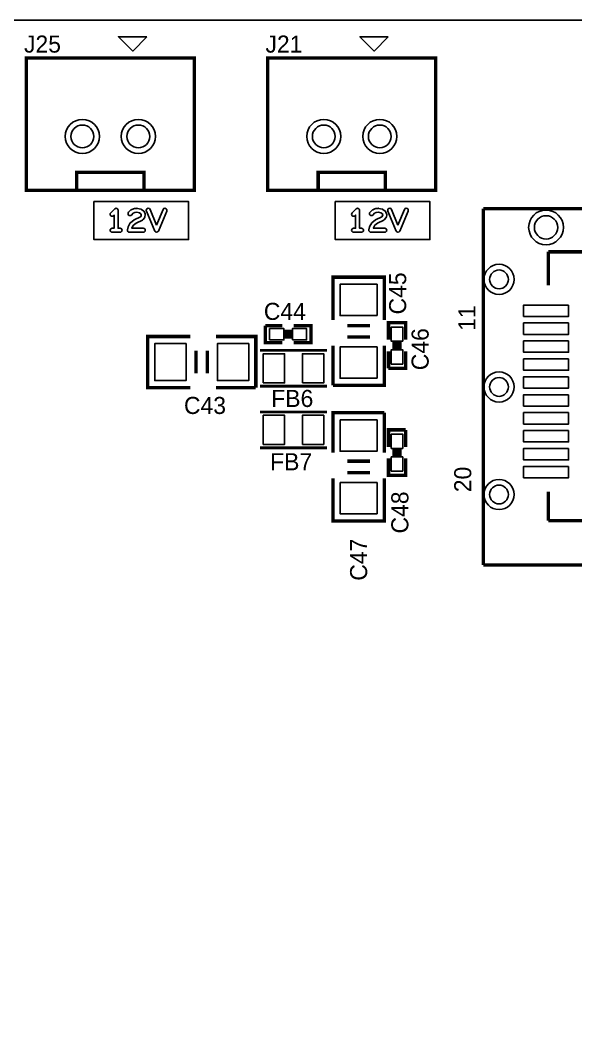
# Model space of a CAD drawing. Extents: x 0 to 260, y 0 to 180.
# Drawn here: x 190.01 to 214.82, y 135.68 to 180.34 of the extents above; entities that cross this region are included whole.
import ezdxf

# ---------------------------------------------------------------- set-up
doc = ezdxf.new("R2010")
doc.units = 0
for name, color, linetype in [('BG_DRILLHOLE', 193, 'CONTINUOUS'), ('BG_OUTLINE', 253, 'CONTINUOUS'), ('BG_SILKSCREEN_TOP', 6, 'CONTINUOUS'), ('PG_SILKSCREEN_TOP', 254, 'CONTINUOUS'), ('PIN_TOP', 96, 'CONTINUOUS'), ('RD_SILKSCREEN_TOP', 85, 'CONTINUOUS')]:
    doc.layers.add(name, color=color, linetype=linetype)

msp = doc.modelspace()

# ---------------------------------------------------------------- linework, layer by layer
at = {"layer": 'BG_DRILLHOLE'}
for points in [[(193.303398, 175.146208, 1), (192.287398, 175.146208, 1)], [(195.802758, 175.146208, 1), (194.786758, 175.146208, 1)], [(204.07757, 175.146208, 1), (203.06157, 175.146208, 1)], [(206.57693, 175.146208, 1), (205.56093, 175.146208, 1)], [(214.008462, 171.087034, 1), (212.967062, 171.087034, 1)], [(211.808822, 168.768014, 1), (210.970622, 168.768014, 1)], [(211.808822, 163.967414, 1), (210.970622, 163.967414, 1)], [(211.808822, 159.166814, 1), (210.970622, 159.166814, 1)]]:
    msp.add_lwpolyline(points, format="xyb", close=True, dxfattribs=at)
at = {"layer": 'BG_OUTLINE'}
msp.add_lwpolyline([(0, 180.34), (254, 180.34), (254, 0), (0, 0)], close=True, dxfattribs=at)
at = {"layer": 'BG_SILKSCREEN_TOP'}
for points in [[(193.308224, 172.23867), (197.534784, 172.23867), (197.534784, 170.54195), (193.308224, 170.54195)], [(204.082396, 172.23867), (208.308956, 172.23867), (208.308956, 170.54195), (204.082396, 170.54195)]]:
    msp.add_lwpolyline(points, close=True, dxfattribs=at)
for points in [[(194.06235, 171.733972), (194.24015, 171.911772, -0.198914), (194.302888, 171.937934, -0.414214), (194.391788, 171.849034), (194.391788, 171.048934), (194.480688, 171.048934, -1), (194.480688, 170.871134), (194.125088, 170.871134, -1), (194.125088, 171.048934), (194.213988, 171.048934), (194.213988, 171.634404), (194.187826, 171.608496, -0.198914), (194.125088, 171.582334, -0.414214), (194.036188, 171.671234, -0.198914)], [(195.104766, 171.92244), (195.223384, 171.937172, -0.030834), (195.234306, 171.937934, -0.04967), (195.251832, 171.936156), (195.399914, 171.906438, -0.105478), (195.43395, 171.891706), (195.537582, 171.817792, -0.158614), (195.570348, 171.773596), (195.600066, 171.684696, -0.080555), (195.604638, 171.656502, -0.040959), (195.603368, 171.642024), (195.588636, 171.553124, -0.128769), (195.570348, 171.511976), (195.510912, 171.437808, -0.107872), (195.481448, 171.413932), (195.193158, 171.269914), (195.079874, 171.181522), (195.006722, 171.059856), (195.004436, 171.048934), (195.515738, 171.048934, -1), (195.515738, 170.871134), (194.893438, 170.871134, -0.414214), (194.804538, 170.960034, -0.054723), (194.80657, 170.979338), (194.836288, 171.112688, -0.080613), (194.846956, 171.139104), (194.935856, 171.287186, -0.092394), (194.957446, 171.31157), (195.090796, 171.415456, -0.049259), (195.105528, 171.424854), (195.38442, 171.5643), (195.417186, 171.60494), (195.424298, 171.649136), (195.410836, 171.689776), (195.34632, 171.736004), (195.231004, 171.759118), (195.139056, 171.747688), (195.062856, 171.714922), (194.985894, 171.638214, -0.198914), (194.923156, 171.612052, -0.414214), (194.834256, 171.700952, -0.198914), (194.860418, 171.76369), (194.949318, 171.85259, -0.09542), (194.977004, 171.87164), (195.080636, 171.91609, -0.07052)], [(196.106288, 171.191174), (196.394578, 171.883324, -0.302386), (196.47662, 171.937934, -0.414214), (196.56552, 171.849034, -0.09902), (196.558662, 171.814744), (196.18833, 170.925744, -0.302386), (196.106288, 170.871134, -0.302386), (196.024246, 170.925744), (195.653914, 171.814744, -0.09902), (195.647056, 171.849034, -0.414214), (195.735956, 171.937934, -0.302386), (195.817998, 171.883324)], [(204.836522, 171.733972), (205.014322, 171.911772, -0.198914), (205.07706, 171.937934, -0.414214), (205.16596, 171.849034), (205.16596, 171.048934), (205.25486, 171.048934, -1), (205.25486, 170.871134), (204.89926, 170.871134, -1), (204.89926, 171.048934), (204.98816, 171.048934), (204.98816, 171.634404), (204.961998, 171.608496, -0.198914), (204.89926, 171.582334, -0.414214), (204.81036, 171.671234, -0.198914)], [(205.878938, 171.92244), (205.997556, 171.937172, -0.030834), (206.008478, 171.937934, -0.04967), (206.026004, 171.936156), (206.174086, 171.906438, -0.105478), (206.208122, 171.891706), (206.311754, 171.817792, -0.158614), (206.34452, 171.773596), (206.374238, 171.684696, -0.080555), (206.37881, 171.656502, -0.040959), (206.37754, 171.642024), (206.362808, 171.553124, -0.128769), (206.34452, 171.511976), (206.285084, 171.437808, -0.107872), (206.25562, 171.413932), (205.96733, 171.269914), (205.854046, 171.181522), (205.780894, 171.059856), (205.778608, 171.048934), (206.28991, 171.048934, -1), (206.28991, 170.871134), (205.66761, 170.871134, -0.414214), (205.57871, 170.960034, -0.054723), (205.580742, 170.979338), (205.61046, 171.112688, -0.080613), (205.621128, 171.139104), (205.710028, 171.287186, -0.092394), (205.731618, 171.31157), (205.864968, 171.415456, -0.049259), (205.8797, 171.424854), (206.158592, 171.5643), (206.191358, 171.60494), (206.19847, 171.649136), (206.185008, 171.689776), (206.120492, 171.736004), (206.005176, 171.759118), (205.913228, 171.747688), (205.837028, 171.714922), (205.760066, 171.638214, -0.198914), (205.697328, 171.612052, -0.414214), (205.608428, 171.700952, -0.198914), (205.63459, 171.76369), (205.72349, 171.85259, -0.09542), (205.751176, 171.87164), (205.854808, 171.91609, -0.07052)], [(206.88046, 171.191174), (207.16875, 171.883324, -0.302386), (207.250792, 171.937934, -0.414214), (207.339692, 171.849034, -0.09902), (207.332834, 171.814744), (206.962502, 170.925744, -0.302386), (206.88046, 170.871134, -0.302386), (206.798418, 170.925744), (206.428086, 171.814744, -0.09902), (206.421228, 171.849034, -0.414214), (206.510128, 171.937934, -0.302386), (206.59217, 171.883324)]]:
    msp.add_lwpolyline(points, format="xyb", close=True, dxfattribs=at)
at = {"layer": 'PG_SILKSCREEN_TOP'}
for points in [[(195.675758, 179.591208), (194.405758, 179.591208), (195.040758, 178.956208)], [(206.44993, 179.591208), (205.17993, 179.591208), (205.81493, 178.956208)]]:
    msp.add_lwpolyline(points, close=True, dxfattribs=at)
for points, const_width in [([(190.296038, 178.646328), (197.794118, 178.646328), (197.794118, 172.745908), (190.296038, 172.745908), (190.296038, 178.646328)], 0.1524), ([(201.07021, 178.646328), (208.56829, 178.646328), (208.56829, 172.745908), (201.07021, 172.745908), (201.07021, 178.646328)], 0.1524), ([(192.543938, 172.745908), (192.543938, 173.546008), (195.546218, 173.546008), (195.546218, 172.745908)], 0.1524), ([(203.31811, 172.745908), (203.31811, 173.546008), (206.32039, 173.546008), (206.32039, 172.745908)], 0.1524), ([(210.688682, 171.917614), (259.687822, 171.917614)], 0.1524), ([(210.688682, 156.017214), (210.688682, 171.917614)], 0.1524), ([(213.589362, 169.997374), (213.589362, 168.498774)], 0.1524), ([(221.587822, 169.997374), (213.589362, 169.997374)], 0.1524), ([(203.981304, 166.95928), (203.981304, 168.86428), (206.267304, 168.86428), (206.267304, 166.95928)], 0.1524), ([(201.724768, 165.940232), (200.962768, 165.940232), (200.962768, 166.702232)], 0.1524), ([(200.962768, 166.702232), (201.724768, 166.702232)], 0.1524), ([(201.902568, 166.524432), (201.902568, 166.118032)], 0.1524), ([(202.054968, 166.524432), (202.054968, 166.118032)], 0.1524), ([(202.232768, 166.702232), (202.994768, 166.702232), (202.994768, 165.940232), (202.232768, 165.940232)], 0.1524), ([(204.616304, 166.70528), (205.632304, 166.70528)], 0.1524), ([(206.45628, 166.07028), (206.45628, 166.83228), (207.21828, 166.83228), (207.21828, 166.07028)], 0.1524), ([(197.61454, 163.933632), (195.70954, 163.933632), (195.70954, 166.219632), (197.61454, 166.219632)], 0.1524), ([(198.75754, 166.219632), (200.53554, 166.219632), (200.53554, 163.933632)], 0.1524), ([(204.616304, 166.19728), (205.632304, 166.19728)], 0.1524), ([(206.267304, 165.81628), (206.267304, 164.03828), (203.981304, 164.03828)], 0.1524), ([(203.981304, 164.03828), (203.981304, 165.81628)], 0.1524), ([(206.63408, 165.89248), (207.04048, 165.89248)], 0.1524), ([(206.63408, 165.74008), (207.04048, 165.74008)], 0.1524), ([(197.86854, 164.568632), (197.86854, 165.584632)], 0.1524), ([(198.37654, 164.568632), (198.37654, 165.584632)], 0.1524), ([(203.718668, 165.60038), (200.716388, 165.60038)], 0.127), ([(207.21828, 165.56228), (207.21828, 164.80028), (206.45628, 164.80028)], 0.1524), ([(206.45628, 164.80028), (206.45628, 165.56228)], 0.1524), ([(200.53554, 163.933632), (198.75754, 163.933632)], 0.1524), ([(200.716388, 164.00018), (203.718668, 164.00018)], 0.127), ([(203.718668, 162.852608), (200.716388, 162.852608)], 0.127), ([(203.981304, 161.036508), (203.981304, 162.814508), (206.267304, 162.814508)], 0.1524), ([(206.267304, 162.814508), (206.267304, 161.036508)], 0.1524), ([(206.45628, 161.290508), (206.45628, 162.052508), (207.21828, 162.052508)], 0.1524), ([(207.21828, 162.052508), (207.21828, 161.290508)], 0.1524), ([(200.716388, 161.252408), (203.718668, 161.252408)], 0.127), ([(207.21828, 160.782508), (207.21828, 160.020508), (206.45628, 160.020508), (206.45628, 160.782508)], 0.1524), ([(207.04048, 161.112708), (206.63408, 161.112708)], 0.1524), ([(207.04048, 160.960308), (206.63408, 160.960308)], 0.1524), ([(205.632304, 160.655508), (204.616304, 160.655508)], 0.1524), ([(206.267304, 159.893508), (206.267304, 157.988508), (203.981304, 157.988508), (203.981304, 159.893508)], 0.1524), ([(205.632304, 160.147508), (204.616304, 160.147508)], 0.1524), ([(213.589362, 157.998414), (213.589362, 159.298894)], 0.1524), ([(221.587822, 157.998414), (213.589362, 157.998414)], 0.1524), ([(259.687822, 156.017214), (210.688682, 156.017214)], 0.1524)]:
    msp.add_lwpolyline(points, dxfattribs=dict(at, const_width=const_width))
at = {"layer": 'PIN_TOP'}
for points in [[(205.949804, 167.14978), (204.298804, 167.14978), (204.298804, 168.54678), (205.949804, 168.54678)], [(214.491062, 167.621712), (214.491062, 167.113712), (212.484462, 167.113712), (212.484462, 167.621712)], [(207.09128, 166.00678), (206.58328, 166.00678), (206.58328, 166.64178), (207.09128, 166.64178)], [(214.491062, 166.821612), (214.491062, 166.313612), (212.484462, 166.313612), (212.484462, 166.821612)], [(201.153268, 166.067232), (201.153268, 166.575232), (201.788268, 166.575232), (201.788268, 166.067232)], [(202.169268, 166.067232), (202.169268, 166.575232), (202.804268, 166.575232), (202.804268, 166.067232)], [(197.42404, 165.902132), (197.42404, 164.251132), (196.02704, 164.251132), (196.02704, 165.902132)], [(200.21804, 165.902132), (200.21804, 164.251132), (198.82104, 164.251132), (198.82104, 165.902132)], [(205.949804, 164.35578), (204.298804, 164.35578), (204.298804, 165.75278), (205.949804, 165.75278)], [(214.491062, 166.021512), (214.491062, 165.513512), (212.484462, 165.513512), (212.484462, 166.021512)], [(200.868788, 164.15004), (200.868788, 165.45052), (201.818748, 165.45052), (201.818748, 164.15004)], [(202.616308, 164.15004), (202.616308, 165.45052), (203.566268, 165.45052), (203.566268, 164.15004)], [(207.09128, 164.99078), (206.58328, 164.99078), (206.58328, 165.62578), (207.09128, 165.62578)], [(214.491062, 165.221666), (214.491062, 164.713666), (212.484462, 164.713666), (212.484462, 165.221666)], [(214.491062, 164.421566), (214.491062, 163.913566), (212.484462, 163.913566), (212.484462, 164.421566)], [(214.491062, 163.621466), (214.491062, 163.113466), (212.484462, 163.113466), (212.484462, 163.621466)], [(200.868788, 161.402268), (200.868788, 162.702748), (201.818748, 162.702748), (201.818748, 161.402268)], [(202.616308, 161.402268), (202.616308, 162.702748), (203.566268, 162.702748), (203.566268, 161.402268)], [(214.491062, 162.82162), (214.491062, 162.31362), (212.484462, 162.31362), (212.484462, 162.82162)], [(204.298804, 162.497008), (205.949804, 162.497008), (205.949804, 161.100008), (204.298804, 161.100008)], [(206.58328, 161.862008), (207.09128, 161.862008), (207.09128, 161.227008), (206.58328, 161.227008)], [(214.491062, 162.02152), (214.491062, 161.51352), (212.484462, 161.51352), (212.484462, 162.02152)], [(206.58328, 160.846008), (207.09128, 160.846008), (207.09128, 160.211008), (206.58328, 160.211008)], [(214.491062, 161.221674), (214.491062, 160.713674), (212.484462, 160.713674), (212.484462, 161.221674)], [(214.491062, 160.421574), (214.491062, 159.913574), (212.484462, 159.913574), (212.484462, 160.421574)], [(204.298804, 159.703008), (205.949804, 159.703008), (205.949804, 158.306008), (204.298804, 158.306008)]]:
    msp.add_lwpolyline(points, close=True, dxfattribs=at)
for centre, radius in [((192.795398, 175.146208), 0.762), ((195.294758, 175.146208), 0.762), ((203.56957, 175.146208), 0.762), ((206.06893, 175.146208), 0.762), ((213.487762, 171.087034), 0.7747), ((211.389722, 168.768014), 0.6731), ((211.389722, 163.967414), 0.6731), ((211.389722, 159.166814), 0.6731)]:
    msp.add_circle(centre, radius, dxfattribs=at)

# ---------------------------------------------------------------- texts
at = {"layer": 'PG_SILKSCREEN_TOP', "width": 1.003333}
for s, p in [('11', (210.3374, 166.47033)), ('20', (210.151726, 159.2707))]:
    msp.add_text(s, height=0.762, rotation=90, dxfattribs=at).set_placement(p)
at = {"layer": 'RD_SILKSCREEN_TOP', "width": 1.003333}
for s, p in [('J25', (190.192406, 178.885342)), ('J21', (200.966578, 178.885342)), ('C44', (200.894442, 166.958264)), ('C43', (197.329806, 162.761168)), ('FB6', (201.226674, 163.07308)), ('FB7', (201.175874, 160.249108))]:
    msp.add_text(s, height=0.762, dxfattribs=at).set_placement(p)
for s, p in [('C45', (207.247236, 167.202866)), ('C46', (208.24952, 164.713666)), ('C48', (207.34528, 157.429454)), ('C47', (205.505304, 155.321254))]:
    msp.add_text(s, height=0.762, rotation=90, dxfattribs=at).set_placement(p)

doc.saveas('drawing.dxf')
